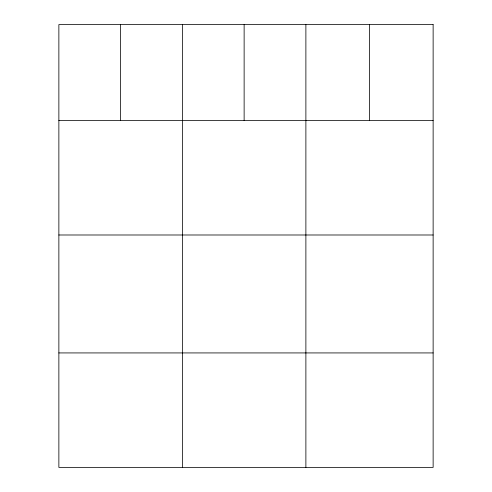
<?xml version="1.0" encoding="UTF-8"?>
<svg xmlns="http://www.w3.org/2000/svg" width="492" height="492" viewBox="0 0 492 492"><rect width="100%" height="100%" fill="white"/><g stroke="black" fill="none" stroke-linecap="round" stroke-linejoin="round"><path stroke-width="0.74" d="M58.868 120.522L433.132 120.522M58.868 234.992L433.132 234.992M58.868 352.93L433.132 352.93M369.504 24.6L369.504 120.522M305.883 24.6L305.883 467.4M244.13 24.6L244.13 120.522M182.378 24.6L182.378 467.4M120.62 24.6L120.62 120.522M433.132 24.6L58.868 24.6L58.868 467.4L433.132 467.4L433.132 24.6"/></g></svg>
